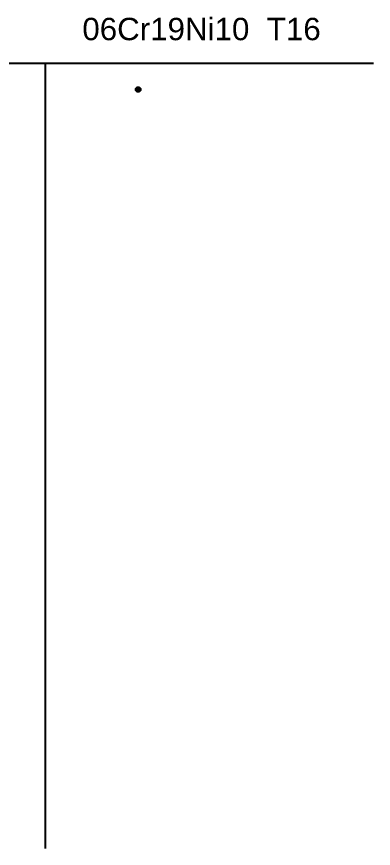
# Model space of a CAD drawing. Extents: x -16 to 22649, y -4599 to 814.
# Drawn here: x 20457 to 22649, y -4370 to 748 of the extents above; entities that cross this region are included whole.
import ezdxf

# ---------------------------------------------------------------- set-up
doc = ezdxf.new("R2010")
doc.units = 0
doc.header["$MEASUREMENT"] = 0
doc.layers.get('0').update_dxf_attribs({"linetype": 'CONTINUOUS'})
doc.layers.add('S1', color=7, linetype='CONTINUOUS')
doc.layers.add('SLD-0', color=7, linetype='CONTINUOUS')
doc.styles.get("Standard").update_dxf_attribs({"font": 'arial.ttf'})

# ---------------------------------------------------------------- blocks, each defined once
blk = doc.blocks.new('1303000024709_钢棒_101006002')
at = {"layer": 'SLD-0', "linetype": 'CONTINUOUS'}
for radius in [14.8, 5.1]:
    blk.add_circle((0, 0), radius, dxfattribs=at)
at = {"layer": 'S1', "color": 3, "insert": (0, 0), "char_height": 0.5, "attachment_point": 5}
blk.add_mtext('T16_06Cr19Ni10_GB_T4237__1303000024709 {\\fSimSun|b0|i0|c134|p2;钢棒 }101006002275  {\\fSimSun|b0|i0|c134|p2;共}2{\\fSimSun|b0|i0|c134|p2;件}', dxfattribs=at)

msp = doc.modelspace()

# ---------------------------------------------------------------- linework, layer by layer
at = {"color": 1}
for p, q in [((5.26775, 461.29571), (22649.13873, 461.29571)), ((20632.02858, 461.29571), (20632.02858, -4369.88404))]:
    msp.add_line(p, q, dxfattribs=at)

# ---------------------------------------------------------------- block references
msp.add_blockref('1303000024709_钢棒_101006002', (21203.56447, 299.75942))

# ---------------------------------------------------------------- texts
at = {"color": 1, "insert": (20860.68813, 740.9333), "char_height": 137.7402706, "width": 1652.6856599, "attachment_point": 1}
msp.add_mtext('06Cr19Ni10  T16', dxfattribs=at)

doc.saveas('drawing.dxf')
